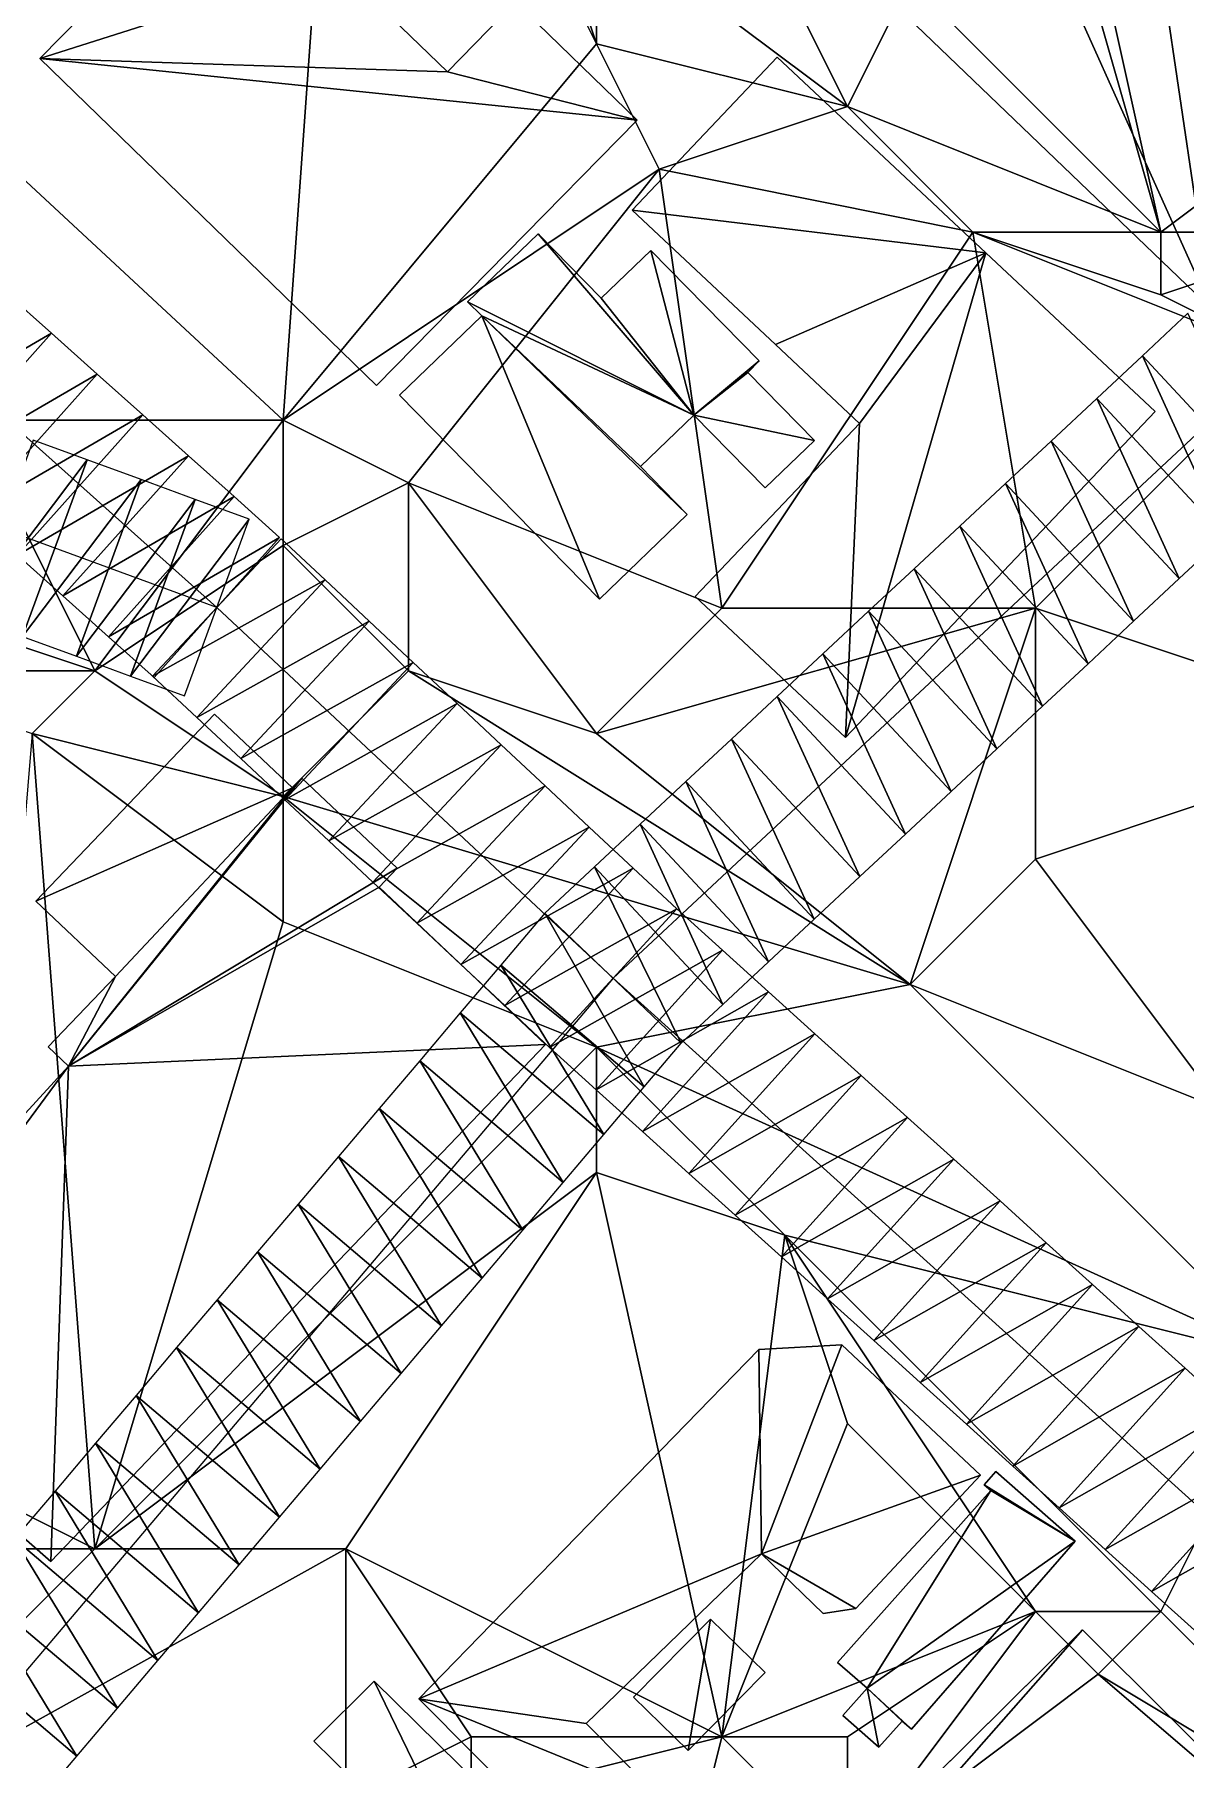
# Model space of a CAD drawing. Header units: metres. Extents: x -1103 to 901, y -902 to 905.
# Drawn here: x -941.9 to -905.2, y 173.3 to 228.3 of the extents above; entities that cross this region are included whole.
import ezdxf

# ---------------------------------------------------------------- set-up
doc = ezdxf.new("R2010")
doc.units = ezdxf.units.M
for name, color, linetype in [('OSM_BUILDING_FOOTPRINTS', 7, 'CONTINUOUS'), ('OSM_BUILDING_ROOFS', 1, 'CONTINUOUS'), ('OSM_BUILDING_WALLS', 8, 'CONTINUOUS'), ('OSM_ROAD_AXES', 2, 'CONTINUOUS'), ('OSM_ROAD_SURFACE', 9, 'CONTINUOUS'), ('OSM_TERRAIN', 3, 'CONTINUOUS')]:
    doc.layers.add(name, color=color, linetype=linetype)

msp = doc.modelspace()

# ---------------------------------------------------------------- linework, layer by layer
at = {"layer": 'OSM_BUILDING_FOOTPRINTS'}
for points in [[(-915.65, 230.362, 15.277), (-911.273, 234.863, 15.277), (-905.9, 229.71, 15.277), (-902.297, 233.415, 15.277), (-908.078, 238.966, 15.277), (-903.513, 243.655, 15.277), (-891.851, 232.464, 15.277), (-904.397, 219.558, 15.277), (-915.65, 230.362, 15.277)], [(-941.759, 227.53, 14.03), (-928.892, 240.613, 14.03), (-925.565, 237.384, 14.03), (-932.308, 230.539, 14.03), (-928.76, 227.11, 14.03), (-926.582, 229.333, 14.03), (-922.702, 225.562, 14.03), (-931.025, 217.102, 14.03), (-941.759, 227.53, 14.03)], [(-906.177, 216.273, 14.356), (-916.058, 205.877, 14.356), (-920.856, 210.378, 14.356), (-915.616, 215.897, 14.356), (-918.292, 218.407, 14.356), (-922.868, 222.698, 14.356), (-918.236, 227.575, 14.356), (-911.582, 221.338, 14.356), (-906.177, 216.273, 14.356)], [(-930.285, 216.792, 14.202), (-927.665, 219.325, 14.202), (-928.118, 219.778, 14.202), (-925.863, 221.946, 14.202), (-923.852, 219.889, 14.202), (-922.271, 221.415, 14.202), (-918.811, 217.887, 14.202), (-919.176, 217.522, 14.202), (-917.053, 215.355, 14.202), (-918.623, 213.84, 14.202), (-920.9, 216.162, 14.202), (-922.602, 214.525, 14.202), (-921.11, 212.988, 14.202), (-923.907, 210.29, 14.202), (-930.285, 216.792, 14.202)], [(-948.302, 187.265, 14.429), (-940.841, 195.393, 14.429), (-941.493, 196.012, 14.429), (-939.349, 198.257, 14.429), (-941.891, 200.657, 14.429), (-936.187, 206.618, 14.429), (-933.7, 204.274, 14.429), (-933.402, 204.583, 14.429), (-930.362, 201.708, 14.429), (-930.937, 201.1, 14.429), (-925.631, 196.09, 14.429), (-941.404, 179.601, 14.429), (-948.147, 185.495, 14.429), (-948.302, 187.265, 14.429)], [(-924.337, 174.425, 14.343), (-922.016, 172.092, 14.343), (-924.326, 169.836, 14.343), (-929.665, 175.211, 14.343), (-918.822, 186.358, 14.343), (-916.18, 186.502, 14.343), (-911.758, 182.355, 14.343), (-915.726, 178.097, 14.343), (-916.776, 177.942, 14.343), (-918.744, 179.844, 14.343), (-924.337, 174.425, 14.343)], [(-916.312, 176.372, 14.263), (-915.373, 175.554, 14.263), (-916.146, 174.68, 14.263), (-914.997, 173.674, 14.263), (-914.256, 174.503, 14.263), (-913.958, 174.249, 14.263), (-908.729, 180.243, 14.263), (-911.261, 182.466, 14.263), (-911.637, 182.045, 14.263), (-911.426, 181.857, 14.263), (-916.312, 176.372, 14.263)], [(-922.823, 175.266, 14.938), (-920.369, 177.754, 14.938), (-918.622, 176.051, 14.938), (-921.076, 173.563, 14.938), (-922.823, 175.266, 14.938)], [(-914.555, 171.418, 14.717), (-908.497, 177.412, 14.717), (-899.831, 168.786, 14.717), (-913.261, 155.482, 14.717), (-916.444, 158.644, 14.717), (-918.091, 157.019, 14.717), (-922.845, 161.752, 14.717), (-918.567, 165.988, 14.717), (-919.297, 166.717, 14.717), (-914.555, 171.418, 14.717)], [(-933.014, 173.861, 15.286), (-931.091, 175.775, 15.286), (-925.652, 170.422, 15.286), (-927.565, 168.509, 15.286), (-933.014, 173.861, 15.286)]]:
    msp.add_polyline3d(points, close=True, dxfattribs=at)
at = {"layer": 'OSM_BUILDING_ROOFS'}
for points in [[(-932.308, 230.539, 32.03), (-928.892, 240.613, 32.03), (-941.759, 227.53, 32.03)], [(-911.273, 234.863, 26.877), (-915.65, 230.362, 26.877), (-904.397, 219.558, 26.877)], [(-905.9, 229.71, 26.877), (-911.273, 234.863, 26.877), (-904.397, 219.558, 26.877)], [(-905.9, 229.71, 26.877), (-904.397, 219.558, 26.877), (-891.851, 232.464, 26.877)], [(-941.759, 227.53, 32.03), (-928.76, 227.11, 32.03), (-932.308, 230.539, 32.03)], [(-922.702, 225.562, 32.03), (-926.582, 229.333, 32.03), (-928.76, 227.11, 32.03)], [(-941.759, 227.53, 32.03), (-931.025, 217.102, 32.03), (-922.702, 225.562, 32.03)], [(-941.759, 227.53, 32.03), (-922.702, 225.562, 32.03), (-928.76, 227.11, 32.03)], [(-911.582, 221.338, 24.356), (-918.236, 227.575, 24.356), (-922.868, 222.698, 24.356)], [(-911.582, 221.338, 24.356), (-922.868, 222.698, 24.356), (-918.292, 218.407, 24.356)], [(-920.9, 216.162, 24.202), (-925.863, 221.946, 24.202), (-928.118, 219.778, 24.202)], [(-920.9, 216.162, 24.202), (-923.852, 219.889, 24.202), (-925.863, 221.946, 24.202)], [(-920.9, 216.162, 24.202), (-922.271, 221.415, 24.202), (-923.852, 219.889, 24.202)], [(-920.9, 216.162, 24.202), (-918.811, 217.887, 24.202), (-922.271, 221.415, 24.202)], [(-911.582, 221.338, 24.356), (-918.292, 218.407, 24.356), (-915.616, 215.897, 24.356)], [(-916.058, 205.877, 24.356), (-906.177, 216.273, 24.356), (-911.582, 221.338, 24.356)], [(-915.616, 215.897, 24.356), (-916.058, 205.877, 24.356), (-911.582, 221.338, 24.356)], [(-920.9, 216.162, 24.202), (-928.118, 219.778, 24.202), (-927.665, 219.325, 24.202)], [(-927.665, 219.325, 24.202), (-930.285, 216.792, 24.202), (-923.907, 210.29, 24.202)], [(-927.665, 219.325, 24.202), (-923.907, 210.29, 24.202), (-921.11, 212.988, 24.202)], [(-927.665, 219.325, 24.202), (-921.11, 212.988, 24.202), (-922.602, 214.525, 24.202)], [(-927.665, 219.325, 24.202), (-922.602, 214.525, 24.202), (-920.9, 216.162, 24.202)], [(-920.9, 216.162, 24.202), (-919.176, 217.522, 24.202), (-918.811, 217.887, 24.202)], [(-920.9, 216.162, 24.202), (-917.053, 215.355, 24.202), (-919.176, 217.522, 24.202)], [(-920.9, 216.162, 24.202), (-918.623, 213.84, 24.202), (-917.053, 215.355, 24.202)], [(-915.616, 215.897, 24.356), (-920.856, 210.378, 24.356), (-916.058, 205.877, 24.356)], [(-933.7, 204.274, 29.229), (-936.187, 206.618, 29.229), (-941.891, 200.657, 29.229)], [(-933.7, 204.274, 29.229), (-941.891, 200.657, 29.229), (-939.349, 198.257, 29.229)], [(-940.841, 195.393, 29.229), (-930.362, 201.708, 29.229), (-933.402, 204.583, 29.229)], [(-940.841, 195.393, 29.229), (-933.402, 204.583, 29.229), (-933.7, 204.274, 29.229)], [(-939.349, 198.257, 29.229), (-940.841, 195.393, 29.229), (-933.7, 204.274, 29.229)], [(-940.841, 195.393, 29.229), (-930.937, 201.1, 29.229), (-930.362, 201.708, 29.229)], [(-940.841, 195.393, 29.229), (-925.631, 196.09, 29.229), (-930.937, 201.1, 29.229)], [(-939.349, 198.257, 29.229), (-941.493, 196.012, 29.229), (-940.841, 195.393, 29.229)], [(-940.841, 195.393, 29.229), (-941.404, 179.601, 29.229), (-925.631, 196.09, 29.229)], [(-940.841, 195.393, 29.229), (-948.302, 187.265, 29.229), (-948.147, 185.495, 29.229)], [(-940.841, 195.393, 29.229), (-948.147, 185.495, 29.229), (-941.404, 179.601, 29.229)], [(-918.744, 179.844, 25.943), (-918.822, 186.358, 25.943), (-929.665, 175.211, 25.943)], [(-918.744, 179.844, 25.943), (-916.18, 186.502, 25.943), (-918.822, 186.358, 25.943)], [(-918.744, 179.844, 25.943), (-911.758, 182.355, 25.943), (-916.18, 186.502, 25.943)], [(-918.744, 179.844, 25.943), (-915.726, 178.097, 25.943), (-911.758, 182.355, 25.943)], [(-908.729, 180.243, 24.263), (-911.261, 182.466, 24.263), (-911.637, 182.045, 24.263)], [(-911.426, 181.857, 24.263), (-916.312, 176.372, 24.263), (-915.373, 175.554, 24.263)], [(-908.729, 180.243, 24.263), (-911.426, 181.857, 24.263), (-915.373, 175.554, 24.263)], [(-908.729, 180.243, 24.263), (-911.637, 182.045, 24.263), (-911.426, 181.857, 24.263)], [(-915.373, 175.554, 24.263), (-913.958, 174.249, 24.263), (-908.729, 180.243, 24.263)], [(-929.665, 175.211, 25.943), (-924.337, 174.425, 25.943), (-918.744, 179.844, 25.943)], [(-918.744, 179.844, 25.943), (-916.776, 177.942, 25.943), (-915.726, 178.097, 25.943)], [(-920.369, 177.754, 24.938), (-922.823, 175.266, 24.938), (-921.076, 173.563, 24.938)], [(-920.369, 177.754, 24.938), (-921.076, 173.563, 24.938), (-918.622, 176.051, 24.938)], [(-908.497, 177.412, 23.117), (-914.555, 171.418, 23.117), (-919.297, 166.717, 23.117)], [(-908.497, 177.412, 23.117), (-919.297, 166.717, 23.117), (-918.567, 165.988, 23.117)], [(-918.567, 165.988, 23.117), (-899.831, 168.786, 23.117), (-908.497, 177.412, 23.117)], [(-931.091, 175.775, 29.286), (-933.014, 173.861, 29.286), (-927.565, 168.509, 29.286)], [(-931.091, 175.775, 29.286), (-927.565, 168.509, 29.286), (-925.652, 170.422, 29.286)], [(-915.373, 175.554, 24.263), (-916.146, 174.68, 24.263), (-914.997, 173.674, 24.263)], [(-915.373, 175.554, 24.263), (-914.997, 173.674, 24.263), (-914.256, 174.503, 24.263)], [(-915.373, 175.554, 24.263), (-914.256, 174.503, 24.263), (-913.958, 174.249, 24.263)], [(-929.665, 175.211, 25.943), (-924.326, 169.836, 25.943), (-922.016, 172.092, 25.943)], [(-929.665, 175.211, 25.943), (-922.016, 172.092, 25.943), (-924.337, 174.425, 25.943)]]:
    msp.add_3dface(points, dxfattribs=at)
at = {"layer": 'OSM_BUILDING_WALLS'}
for points in [[(-928.892, 240.613, 14.03), (-941.759, 227.53, 14.03), (-941.759, 227.53, 32.03)], [(-928.892, 240.613, 14.03), (-941.759, 227.53, 32.03), (-928.892, 240.613, 32.03)], [(-928.76, 227.11, 14.03), (-932.308, 230.539, 14.03), (-932.308, 230.539, 32.03)], [(-928.76, 227.11, 14.03), (-932.308, 230.539, 32.03), (-928.76, 227.11, 32.03)], [(-915.65, 230.362, 15.277), (-904.397, 219.558, 15.277), (-904.397, 219.558, 26.877)], [(-915.65, 230.362, 15.277), (-904.397, 219.558, 26.877), (-915.65, 230.362, 26.877)], [(-926.582, 229.333, 14.03), (-928.76, 227.11, 14.03), (-928.76, 227.11, 32.03)], [(-926.582, 229.333, 14.03), (-928.76, 227.11, 32.03), (-926.582, 229.333, 32.03)], [(-922.702, 225.562, 14.03), (-926.582, 229.333, 14.03), (-926.582, 229.333, 32.03)], [(-922.702, 225.562, 14.03), (-926.582, 229.333, 32.03), (-922.702, 225.562, 32.03)], [(-941.759, 227.53, 14.03), (-931.025, 217.102, 14.03), (-931.025, 217.102, 32.03)], [(-941.759, 227.53, 14.03), (-931.025, 217.102, 32.03), (-941.759, 227.53, 32.03)], [(-918.236, 227.575, 14.356), (-922.868, 222.698, 14.356), (-922.868, 222.698, 24.356)], [(-918.236, 227.575, 14.356), (-922.868, 222.698, 24.356), (-918.236, 227.575, 24.356)], [(-911.582, 221.338, 14.356), (-918.236, 227.575, 14.356), (-918.236, 227.575, 24.356)], [(-911.582, 221.338, 14.356), (-918.236, 227.575, 24.356), (-911.582, 221.338, 24.356)], [(-931.025, 217.102, 14.03), (-922.702, 225.562, 14.03), (-922.702, 225.562, 32.03)], [(-931.025, 217.102, 14.03), (-922.702, 225.562, 32.03), (-931.025, 217.102, 32.03)], [(-922.868, 222.698, 14.356), (-918.292, 218.407, 14.356), (-918.292, 218.407, 24.356)], [(-922.868, 222.698, 14.356), (-918.292, 218.407, 24.356), (-922.868, 222.698, 24.356)], [(-925.863, 221.946, 14.202), (-928.118, 219.778, 14.202), (-928.118, 219.778, 24.202)], [(-925.863, 221.946, 14.202), (-928.118, 219.778, 24.202), (-925.863, 221.946, 24.202)], [(-923.852, 219.889, 14.202), (-925.863, 221.946, 14.202), (-925.863, 221.946, 24.202)], [(-923.852, 219.889, 14.202), (-925.863, 221.946, 24.202), (-923.852, 219.889, 24.202)], [(-922.271, 221.415, 14.202), (-923.852, 219.889, 14.202), (-923.852, 219.889, 24.202)], [(-922.271, 221.415, 14.202), (-923.852, 219.889, 24.202), (-922.271, 221.415, 24.202)], [(-918.811, 217.887, 14.202), (-922.271, 221.415, 14.202), (-922.271, 221.415, 24.202)], [(-918.811, 217.887, 14.202), (-922.271, 221.415, 24.202), (-918.811, 217.887, 24.202)], [(-906.177, 216.273, 14.356), (-911.582, 221.338, 14.356), (-911.582, 221.338, 24.356)], [(-906.177, 216.273, 14.356), (-911.582, 221.338, 24.356), (-906.177, 216.273, 24.356)], [(-928.118, 219.778, 14.202), (-927.665, 219.325, 14.202), (-927.665, 219.325, 24.202)], [(-928.118, 219.778, 14.202), (-927.665, 219.325, 24.202), (-928.118, 219.778, 24.202)], [(-927.665, 219.325, 14.202), (-930.285, 216.792, 14.202), (-930.285, 216.792, 24.202)], [(-927.665, 219.325, 14.202), (-930.285, 216.792, 24.202), (-927.665, 219.325, 24.202)], [(-919.176, 217.522, 14.202), (-918.811, 217.887, 14.202), (-918.811, 217.887, 24.202)], [(-919.176, 217.522, 14.202), (-918.811, 217.887, 24.202), (-919.176, 217.522, 24.202)], [(-918.292, 218.407, 14.356), (-915.616, 215.897, 14.356), (-915.616, 215.897, 24.356)], [(-918.292, 218.407, 14.356), (-915.616, 215.897, 24.356), (-918.292, 218.407, 24.356)], [(-917.053, 215.355, 14.202), (-919.176, 217.522, 14.202), (-919.176, 217.522, 24.202)], [(-917.053, 215.355, 14.202), (-919.176, 217.522, 24.202), (-917.053, 215.355, 24.202)], [(-930.285, 216.792, 14.202), (-923.907, 210.29, 14.202), (-923.907, 210.29, 24.202)], [(-930.285, 216.792, 14.202), (-923.907, 210.29, 24.202), (-930.285, 216.792, 24.202)], [(-916.058, 205.877, 14.356), (-906.177, 216.273, 14.356), (-906.177, 216.273, 24.356)], [(-916.058, 205.877, 14.356), (-906.177, 216.273, 24.356), (-916.058, 205.877, 24.356)], [(-922.602, 214.525, 14.202), (-920.9, 216.162, 14.202), (-920.9, 216.162, 24.202)], [(-922.602, 214.525, 14.202), (-920.9, 216.162, 24.202), (-922.602, 214.525, 24.202)], [(-920.9, 216.162, 14.202), (-918.623, 213.84, 14.202), (-918.623, 213.84, 24.202)], [(-920.9, 216.162, 14.202), (-918.623, 213.84, 24.202), (-920.9, 216.162, 24.202)], [(-915.616, 215.897, 14.356), (-920.856, 210.378, 14.356), (-920.856, 210.378, 24.356)], [(-915.616, 215.897, 14.356), (-920.856, 210.378, 24.356), (-915.616, 215.897, 24.356)], [(-918.623, 213.84, 14.202), (-917.053, 215.355, 14.202), (-917.053, 215.355, 24.202)], [(-918.623, 213.84, 14.202), (-917.053, 215.355, 24.202), (-918.623, 213.84, 24.202)], [(-921.11, 212.988, 14.202), (-922.602, 214.525, 14.202), (-922.602, 214.525, 24.202)], [(-921.11, 212.988, 14.202), (-922.602, 214.525, 24.202), (-921.11, 212.988, 24.202)], [(-923.907, 210.29, 14.202), (-921.11, 212.988, 14.202), (-921.11, 212.988, 24.202)], [(-923.907, 210.29, 14.202), (-921.11, 212.988, 24.202), (-923.907, 210.29, 24.202)], [(-920.856, 210.378, 14.356), (-916.058, 205.877, 14.356), (-916.058, 205.877, 24.356)], [(-920.856, 210.378, 14.356), (-916.058, 205.877, 24.356), (-920.856, 210.378, 24.356)], [(-936.187, 206.618, 14.429), (-941.891, 200.657, 14.429), (-941.891, 200.657, 29.229)], [(-936.187, 206.618, 14.429), (-941.891, 200.657, 29.229), (-936.187, 206.618, 29.229)], [(-933.7, 204.274, 14.429), (-936.187, 206.618, 14.429), (-936.187, 206.618, 29.229)], [(-933.7, 204.274, 14.429), (-936.187, 206.618, 29.229), (-933.7, 204.274, 29.229)], [(-933.402, 204.583, 14.429), (-933.7, 204.274, 14.429), (-933.7, 204.274, 29.229)], [(-933.402, 204.583, 14.429), (-933.7, 204.274, 29.229), (-933.402, 204.583, 29.229)], [(-930.362, 201.708, 14.429), (-933.402, 204.583, 14.429), (-933.402, 204.583, 29.229)], [(-930.362, 201.708, 14.429), (-933.402, 204.583, 29.229), (-930.362, 201.708, 29.229)], [(-930.937, 201.1, 14.429), (-930.362, 201.708, 14.429), (-930.362, 201.708, 29.229)], [(-930.937, 201.1, 14.429), (-930.362, 201.708, 29.229), (-930.937, 201.1, 29.229)], [(-925.631, 196.09, 14.429), (-930.937, 201.1, 14.429), (-930.937, 201.1, 29.229)], [(-925.631, 196.09, 14.429), (-930.937, 201.1, 29.229), (-925.631, 196.09, 29.229)], [(-941.891, 200.657, 14.429), (-939.349, 198.257, 14.429), (-939.349, 198.257, 29.229)], [(-941.891, 200.657, 14.429), (-939.349, 198.257, 29.229), (-941.891, 200.657, 29.229)], [(-939.349, 198.257, 14.429), (-941.493, 196.012, 14.429), (-941.493, 196.012, 29.229)], [(-939.349, 198.257, 14.429), (-941.493, 196.012, 29.229), (-939.349, 198.257, 29.229)], [(-941.493, 196.012, 14.429), (-940.841, 195.393, 14.429), (-940.841, 195.393, 29.229)], [(-941.493, 196.012, 14.429), (-940.841, 195.393, 29.229), (-941.493, 196.012, 29.229)], [(-941.404, 179.601, 14.429), (-925.631, 196.09, 14.429), (-925.631, 196.09, 29.229)], [(-941.404, 179.601, 14.429), (-925.631, 196.09, 29.229), (-941.404, 179.601, 29.229)], [(-940.841, 195.393, 14.429), (-948.302, 187.265, 14.429), (-948.302, 187.265, 29.229)], [(-940.841, 195.393, 14.429), (-948.302, 187.265, 29.229), (-940.841, 195.393, 29.229)], [(-918.822, 186.358, 14.343), (-929.665, 175.211, 14.343), (-929.665, 175.211, 25.943)], [(-918.822, 186.358, 14.343), (-929.665, 175.211, 25.943), (-918.822, 186.358, 25.943)], [(-916.18, 186.502, 14.343), (-918.822, 186.358, 14.343), (-918.822, 186.358, 25.943)], [(-916.18, 186.502, 14.343), (-918.822, 186.358, 25.943), (-916.18, 186.502, 25.943)], [(-911.758, 182.355, 14.343), (-916.18, 186.502, 14.343), (-916.18, 186.502, 25.943)], [(-911.758, 182.355, 14.343), (-916.18, 186.502, 25.943), (-911.758, 182.355, 25.943)], [(-948.147, 185.495, 14.429), (-941.404, 179.601, 14.429), (-941.404, 179.601, 29.229)], [(-948.147, 185.495, 14.429), (-941.404, 179.601, 29.229), (-948.147, 185.495, 29.229)], [(-915.726, 178.097, 14.343), (-911.758, 182.355, 14.343), (-911.758, 182.355, 25.943)], [(-915.726, 178.097, 14.343), (-911.758, 182.355, 25.943), (-915.726, 178.097, 25.943)], [(-911.261, 182.466, 14.263), (-911.637, 182.045, 14.263), (-911.637, 182.045, 24.263)], [(-911.261, 182.466, 14.263), (-911.637, 182.045, 24.263), (-911.261, 182.466, 24.263)], [(-908.729, 180.243, 14.263), (-911.261, 182.466, 14.263), (-911.261, 182.466, 24.263)], [(-908.729, 180.243, 14.263), (-911.261, 182.466, 24.263), (-908.729, 180.243, 24.263)], [(-911.426, 181.857, 14.263), (-916.312, 176.372, 14.263), (-916.312, 176.372, 24.263)], [(-911.426, 181.857, 14.263), (-916.312, 176.372, 24.263), (-911.426, 181.857, 24.263)], [(-911.637, 182.045, 14.263), (-911.426, 181.857, 14.263), (-911.426, 181.857, 24.263)], [(-911.637, 182.045, 14.263), (-911.426, 181.857, 24.263), (-911.637, 182.045, 24.263)], [(-913.958, 174.249, 14.263), (-908.729, 180.243, 14.263), (-908.729, 180.243, 24.263)], [(-913.958, 174.249, 14.263), (-908.729, 180.243, 24.263), (-913.958, 174.249, 24.263)], [(-924.337, 174.425, 14.343), (-918.744, 179.844, 14.343), (-918.744, 179.844, 25.943)], [(-924.337, 174.425, 14.343), (-918.744, 179.844, 25.943), (-924.337, 174.425, 25.943)], [(-918.744, 179.844, 14.343), (-916.776, 177.942, 14.343), (-916.776, 177.942, 25.943)], [(-918.744, 179.844, 14.343), (-916.776, 177.942, 25.943), (-918.744, 179.844, 25.943)], [(-920.369, 177.754, 14.938), (-922.823, 175.266, 14.938), (-922.823, 175.266, 24.938)], [(-920.369, 177.754, 14.938), (-922.823, 175.266, 24.938), (-920.369, 177.754, 24.938)], [(-918.622, 176.051, 14.938), (-920.369, 177.754, 14.938), (-920.369, 177.754, 24.938)], [(-918.622, 176.051, 14.938), (-920.369, 177.754, 24.938), (-918.622, 176.051, 24.938)], [(-916.776, 177.942, 14.343), (-915.726, 178.097, 14.343), (-915.726, 178.097, 25.943)], [(-916.776, 177.942, 14.343), (-915.726, 178.097, 25.943), (-916.776, 177.942, 25.943)], [(-908.497, 177.412, 14.717), (-914.555, 171.418, 14.717), (-914.555, 171.418, 23.117)], [(-908.497, 177.412, 14.717), (-914.555, 171.418, 23.117), (-908.497, 177.412, 23.117)], [(-899.831, 168.786, 14.717), (-908.497, 177.412, 14.717), (-908.497, 177.412, 23.117)], [(-899.831, 168.786, 14.717), (-908.497, 177.412, 23.117), (-899.831, 168.786, 23.117)], [(-916.312, 176.372, 14.263), (-915.373, 175.554, 14.263), (-915.373, 175.554, 24.263)], [(-916.312, 176.372, 14.263), (-915.373, 175.554, 24.263), (-916.312, 176.372, 24.263)], [(-931.091, 175.775, 15.286), (-933.014, 173.861, 15.286), (-933.014, 173.861, 29.286)], [(-931.091, 175.775, 15.286), (-933.014, 173.861, 29.286), (-931.091, 175.775, 29.286)], [(-925.652, 170.422, 15.286), (-931.091, 175.775, 15.286), (-931.091, 175.775, 29.286)], [(-925.652, 170.422, 15.286), (-931.091, 175.775, 29.286), (-925.652, 170.422, 29.286)], [(-921.076, 173.563, 14.938), (-918.622, 176.051, 14.938), (-918.622, 176.051, 24.938)], [(-921.076, 173.563, 14.938), (-918.622, 176.051, 24.938), (-921.076, 173.563, 24.938)], [(-915.373, 175.554, 14.263), (-916.146, 174.68, 14.263), (-916.146, 174.68, 24.263)], [(-915.373, 175.554, 14.263), (-916.146, 174.68, 24.263), (-915.373, 175.554, 24.263)], [(-929.665, 175.211, 14.343), (-924.326, 169.836, 14.343), (-924.326, 169.836, 25.943)], [(-929.665, 175.211, 14.343), (-924.326, 169.836, 25.943), (-929.665, 175.211, 25.943)], [(-922.823, 175.266, 14.938), (-921.076, 173.563, 14.938), (-921.076, 173.563, 24.938)], [(-922.823, 175.266, 14.938), (-921.076, 173.563, 24.938), (-922.823, 175.266, 24.938)], [(-922.016, 172.092, 14.343), (-924.337, 174.425, 14.343), (-924.337, 174.425, 25.943)], [(-922.016, 172.092, 14.343), (-924.337, 174.425, 25.943), (-922.016, 172.092, 25.943)], [(-916.146, 174.68, 14.263), (-914.997, 173.674, 14.263), (-914.997, 173.674, 24.263)], [(-916.146, 174.68, 14.263), (-914.997, 173.674, 24.263), (-916.146, 174.68, 24.263)], [(-914.997, 173.674, 14.263), (-914.256, 174.503, 14.263), (-914.256, 174.503, 24.263)], [(-914.997, 173.674, 14.263), (-914.256, 174.503, 24.263), (-914.997, 173.674, 24.263)], [(-914.256, 174.503, 14.263), (-913.958, 174.249, 14.263), (-913.958, 174.249, 24.263)], [(-914.256, 174.503, 14.263), (-913.958, 174.249, 24.263), (-914.256, 174.503, 24.263)], [(-933.014, 173.861, 15.286), (-927.565, 168.509, 15.286), (-927.565, 168.509, 29.286)], [(-933.014, 173.861, 15.286), (-927.565, 168.509, 29.286), (-933.014, 173.861, 29.286)]]:
    msp.add_3dface(points, dxfattribs=at)
at = {"layer": 'OSM_ROAD_AXES'}
for points in [[(-994.32, 262.1, 16.222), (-936.11, 210.024, 16.408)], [(-868.141, 249.805, 17.888), (-923.475, 198.202, 16.263), (-981.639, 129.58, 18.177)], [(-936.11, 210.024, 16.408), (-951.608, 215.697, 16.481), (-967.547, 221.735, 16.749), (-989.257, 231.599, 16.197), (-1010.525, 242.525, 16.189)], [(-861.474, 142.201, 17.045), (-923.475, 198.202, 16.263), (-936.11, 210.024, 16.408)]]:
    msp.add_polyline3d(points, dxfattribs=at)
at = {"layer": 'OSM_ROAD_SURFACE'}
for points in [[(-946.842, 215.6, 16.42), (-941.386, 218.77, 16.21), (-942.841, 220.071, 16.208)], [(-905.135, 219.408, 17.268), (-906.591, 218.05, 17.074), (-902.499, 213.662, 17.104)], [(-946.842, 215.6, 16.42), (-945.387, 214.298, 16.401), (-941.386, 218.77, 16.21)], [(-945.387, 214.298, 16.401), (-939.931, 217.468, 16.212), (-941.386, 218.77, 16.21)], [(-906.591, 218.05, 17.074), (-908.047, 216.692, 16.914), (-903.955, 212.304, 16.951)], [(-906.591, 218.05, 17.074), (-903.955, 212.304, 16.951), (-902.499, 213.662, 17.104)], [(-945.387, 214.298, 16.401), (-943.931, 212.996, 16.39), (-939.931, 217.468, 16.212)], [(-943.931, 212.996, 16.39), (-938.476, 216.166, 16.213), (-939.931, 217.468, 16.212)], [(-908.047, 216.692, 16.914), (-909.504, 215.334, 16.755), (-905.412, 210.946, 16.799)], [(-908.047, 216.692, 16.914), (-905.412, 210.946, 16.799), (-903.955, 212.304, 16.951)], [(-943.931, 212.996, 16.39), (-942.476, 211.694, 16.379), (-938.476, 216.166, 16.213)], [(-942.476, 211.694, 16.379), (-937.02, 214.864, 16.201), (-938.476, 216.166, 16.213)], [(-940.245, 214.732, 16.28), (-941.967, 215.363, 16.312), (-944.029, 209.728, 16.436)], [(-909.504, 215.334, 16.755), (-910.96, 213.976, 16.622), (-906.868, 209.588, 16.647)], [(-909.504, 215.334, 16.755), (-906.868, 209.588, 16.647), (-905.412, 210.946, 16.799)], [(-940.245, 214.732, 16.28), (-944.029, 209.728, 16.436), (-942.307, 209.098, 16.411)], [(-942.476, 211.694, 16.379), (-941.021, 210.392, 16.367), (-937.02, 214.864, 16.201)], [(-938.523, 214.102, 16.249), (-940.245, 214.732, 16.28), (-942.307, 209.098, 16.411)], [(-941.021, 210.392, 16.367), (-935.565, 213.562, 16.215), (-937.02, 214.864, 16.201)], [(-938.523, 214.102, 16.249), (-942.307, 209.098, 16.411), (-940.585, 208.468, 16.386)], [(-936.801, 213.472, 16.218), (-938.523, 214.102, 16.249), (-940.585, 208.468, 16.386)], [(-941.021, 210.392, 16.367), (-939.566, 209.09, 16.353), (-935.565, 213.562, 16.215)], [(-936.801, 213.472, 16.218), (-940.585, 208.468, 16.386), (-938.863, 207.837, 16.403)], [(-939.566, 209.09, 16.353), (-934.11, 212.26, 16.466), (-935.565, 213.562, 16.215)], [(-935.079, 212.841, 16.327), (-936.801, 213.472, 16.218), (-938.863, 207.837, 16.403)], [(-910.96, 213.976, 16.622), (-912.416, 212.618, 16.616), (-908.324, 208.23, 16.531)], [(-910.96, 213.976, 16.622), (-908.324, 208.23, 16.531), (-906.868, 209.588, 16.647)], [(-935.079, 212.841, 16.327), (-938.863, 207.837, 16.403), (-937.141, 207.207, 16.437)], [(-912.416, 212.618, 16.616), (-913.872, 211.26, 16.61), (-909.78, 206.872, 16.434)], [(-912.416, 212.618, 16.616), (-909.78, 206.872, 16.434), (-908.324, 208.23, 16.531)], [(-939.566, 209.09, 16.353), (-938.11, 207.788, 16.418), (-934.11, 212.26, 16.466)], [(-932.656, 210.901, 16.488), (-934.06, 212.215, 16.475), (-938.16, 207.834, 16.417)], [(-932.656, 210.901, 16.488), (-938.16, 207.834, 16.417), (-936.756, 206.52, 16.445)], [(-931.253, 209.588, 16.483), (-932.656, 210.901, 16.488), (-936.756, 206.52, 16.445)], [(-913.872, 211.26, 16.61), (-915.328, 209.902, 16.595), (-911.236, 205.514, 16.422)], [(-913.872, 211.26, 16.61), (-911.236, 205.514, 16.422), (-909.78, 206.872, 16.434)], [(-915.328, 209.902, 16.595), (-916.784, 208.544, 16.455), (-912.692, 204.156, 16.363)], [(-915.328, 209.902, 16.595), (-912.692, 204.156, 16.363), (-911.236, 205.514, 16.422)], [(-931.253, 209.588, 16.483), (-936.756, 206.52, 16.445), (-935.352, 205.206, 16.472)], [(-929.849, 208.274, 16.475), (-931.253, 209.588, 16.483), (-935.352, 205.206, 16.472)], [(-916.784, 208.544, 16.455), (-918.241, 207.186, 16.343), (-914.149, 202.798, 16.282)], [(-916.784, 208.544, 16.455), (-914.149, 202.798, 16.282), (-912.692, 204.156, 16.363)], [(-929.849, 208.274, 16.475), (-935.352, 205.206, 16.472), (-933.948, 203.893, 16.506)], [(-928.445, 206.961, 16.461), (-929.849, 208.274, 16.475), (-933.948, 203.893, 16.506)], [(-928.445, 206.961, 16.461), (-933.948, 203.893, 16.506), (-932.544, 202.579, 16.505)], [(-927.041, 205.647, 16.421), (-928.445, 206.961, 16.461), (-932.544, 202.579, 16.505)], [(-918.241, 207.186, 16.343), (-919.697, 205.828, 16.262), (-915.605, 201.44, 16.2)], [(-918.241, 207.186, 16.343), (-915.605, 201.44, 16.2), (-914.149, 202.798, 16.282)], [(-919.697, 205.828, 16.262), (-921.153, 204.47, 16.18), (-917.061, 200.082, 16.171)], [(-919.697, 205.828, 16.262), (-917.061, 200.082, 16.171), (-915.605, 201.44, 16.2)], [(-927.041, 205.647, 16.421), (-932.544, 202.579, 16.505), (-931.14, 201.266, 16.505)], [(-925.637, 204.334, 16.38), (-927.041, 205.647, 16.421), (-931.14, 201.266, 16.505)], [(-925.637, 204.334, 16.38), (-931.14, 201.266, 16.505), (-929.737, 199.952, 16.504)], [(-924.233, 203.02, 16.34), (-925.637, 204.334, 16.38), (-929.737, 199.952, 16.504)], [(-921.153, 204.47, 16.18), (-922.609, 203.112, 16.318), (-918.517, 198.724, 16.206)], [(-921.153, 204.47, 16.18), (-918.517, 198.724, 16.206), (-917.061, 200.082, 16.171)], [(-924.233, 203.02, 16.34), (-929.737, 199.952, 16.504), (-928.333, 198.639, 16.504)], [(-922.83, 201.706, 16.3), (-924.233, 203.02, 16.34), (-928.333, 198.639, 16.504)], [(-922.609, 203.112, 16.318), (-924.065, 201.754, 16.319), (-919.973, 197.366, 16.244)], [(-922.609, 203.112, 16.318), (-919.973, 197.366, 16.244), (-918.517, 198.724, 16.206)], [(-922.83, 201.706, 16.3), (-928.333, 198.639, 16.504), (-926.929, 197.325, 16.503)], [(-921.445, 200.411, 16.261), (-922.83, 201.706, 16.3), (-926.929, 197.325, 16.503)], [(-924.065, 201.754, 16.319), (-925.647, 200.273, 16.346), (-921.304, 196.132, 16.285)], [(-924.065, 201.754, 16.319), (-921.304, 196.132, 16.285), (-919.973, 197.366, 16.244)], [(-925.647, 200.273, 16.346), (-927.056, 198.617, 16.385), (-922.479, 194.738, 16.322)], [(-921.445, 200.411, 16.261), (-926.929, 197.325, 16.503), (-925.505, 195.993, 16.429)], [(-925.647, 200.273, 16.346), (-922.479, 194.738, 16.322), (-921.304, 196.132, 16.285)], [(-919.988, 199.095, 16.234), (-921.445, 200.411, 16.261), (-925.505, 195.993, 16.429)], [(-927.056, 198.617, 16.385), (-928.349, 197.092, 16.608), (-923.772, 193.213, 16.585)], [(-927.056, 198.617, 16.385), (-923.772, 193.213, 16.585), (-922.479, 194.738, 16.322)], [(-919.988, 199.095, 16.234), (-925.505, 195.993, 16.429), (-924.01, 194.643, 16.469)], [(-918.512, 197.762, 16.211), (-919.988, 199.095, 16.234), (-924.01, 194.643, 16.469)], [(-918.512, 197.762, 16.211), (-924.01, 194.643, 16.469), (-922.534, 193.309, 16.443)], [(-917.036, 196.429, 16.201), (-918.512, 197.762, 16.211), (-922.534, 193.309, 16.443)], [(-928.349, 197.092, 16.608), (-929.641, 195.567, 16.682), (-925.064, 191.688, 16.716)], [(-928.349, 197.092, 16.608), (-925.064, 191.688, 16.716), (-923.772, 193.213, 16.585)], [(-917.036, 196.429, 16.201), (-922.534, 193.309, 16.443), (-921.058, 191.976, 16.415)], [(-915.56, 195.095, 16.2), (-917.036, 196.429, 16.201), (-921.058, 191.976, 16.415)], [(-929.641, 195.567, 16.682), (-930.934, 194.042, 16.756), (-926.357, 190.163, 16.811)], [(-929.641, 195.567, 16.682), (-926.357, 190.163, 16.811), (-925.064, 191.688, 16.716)], [(-915.56, 195.095, 16.2), (-921.058, 191.976, 16.415), (-919.581, 190.643, 16.387)], [(-914.083, 193.762, 16.199), (-915.56, 195.095, 16.2), (-919.581, 190.643, 16.387)], [(-930.934, 194.042, 16.756), (-932.227, 192.517, 16.83), (-927.649, 188.638, 16.887)], [(-930.934, 194.042, 16.756), (-927.649, 188.638, 16.887), (-926.357, 190.163, 16.811)], [(-914.083, 193.762, 16.199), (-919.581, 190.643, 16.387), (-918.105, 189.309, 16.323)], [(-912.607, 192.428, 16.198), (-914.083, 193.762, 16.199), (-918.105, 189.309, 16.323)], [(-932.227, 192.517, 16.83), (-933.519, 190.992, 16.904), (-928.942, 187.113, 16.964)], [(-932.227, 192.517, 16.83), (-928.942, 187.113, 16.964), (-927.649, 188.638, 16.887)], [(-912.607, 192.428, 16.198), (-918.105, 189.309, 16.323), (-916.629, 187.976, 16.35)], [(-911.131, 191.095, 16.197), (-912.607, 192.428, 16.198), (-916.629, 187.976, 16.35)], [(-933.519, 190.992, 16.904), (-934.812, 189.468, 16.978), (-930.235, 185.588, 17.04)], [(-933.519, 190.992, 16.904), (-930.235, 185.588, 17.04), (-928.942, 187.113, 16.964)], [(-911.131, 191.095, 16.197), (-916.629, 187.976, 16.35), (-915.153, 186.642, 16.344)], [(-909.655, 189.762, 16.196), (-911.131, 191.095, 16.197), (-915.153, 186.642, 16.344)], [(-934.812, 189.468, 16.978), (-936.104, 187.943, 17.052), (-931.527, 184.063, 17.116)], [(-934.812, 189.468, 16.978), (-931.527, 184.063, 17.116), (-930.235, 185.588, 17.04)], [(-909.655, 189.762, 16.196), (-915.153, 186.642, 16.344), (-913.676, 185.309, 16.339)], [(-908.178, 188.428, 16.187), (-909.655, 189.762, 16.196), (-913.676, 185.309, 16.339)], [(-908.178, 188.428, 16.187), (-913.676, 185.309, 16.339), (-912.2, 183.976, 16.333)], [(-906.702, 187.095, 16.175), (-908.178, 188.428, 16.187), (-912.2, 183.976, 16.333)], [(-936.104, 187.943, 17.052), (-937.397, 186.418, 17.126), (-932.82, 182.538, 17.193)], [(-936.104, 187.943, 17.052), (-932.82, 182.538, 17.193), (-931.527, 184.063, 17.116)], [(-906.702, 187.095, 16.175), (-912.2, 183.976, 16.333), (-910.724, 182.642, 16.327)], [(-905.226, 185.762, 16.18), (-906.702, 187.095, 16.175), (-910.724, 182.642, 16.327)], [(-937.397, 186.418, 17.126), (-938.689, 184.893, 17.196), (-934.112, 181.013, 17.269)], [(-937.397, 186.418, 17.126), (-934.112, 181.013, 17.269), (-932.82, 182.538, 17.193)], [(-905.226, 185.762, 16.18), (-910.724, 182.642, 16.327), (-909.248, 181.309, 16.326)], [(-903.75, 184.428, 16.185), (-905.226, 185.762, 16.18), (-909.248, 181.309, 16.326)], [(-938.689, 184.893, 17.196), (-939.982, 183.368, 17.251), (-935.405, 179.488, 17.364)], [(-938.689, 184.893, 17.196), (-935.405, 179.488, 17.364), (-934.112, 181.013, 17.269)], [(-903.75, 184.428, 16.185), (-909.248, 181.309, 16.326), (-907.772, 179.976, 16.331)], [(-902.274, 183.095, 16.232), (-903.75, 184.428, 16.185), (-907.772, 179.976, 16.331)], [(-939.982, 183.368, 17.251), (-941.274, 181.843, 17.223), (-936.697, 177.963, 17.497)], [(-939.982, 183.368, 17.251), (-936.697, 177.963, 17.497), (-935.405, 179.488, 17.364)], [(-902.274, 183.095, 16.232), (-907.772, 179.976, 16.331), (-906.295, 178.642, 16.336)], [(-900.797, 181.761, 16.309), (-902.274, 183.095, 16.232), (-906.295, 178.642, 16.336)], [(-941.274, 181.843, 17.223), (-942.567, 180.318, 17.443), (-937.99, 176.438, 17.624)], [(-941.274, 181.843, 17.223), (-937.99, 176.438, 17.624), (-936.697, 177.963, 17.497)], [(-900.797, 181.761, 16.309), (-906.295, 178.642, 16.336), (-904.819, 177.309, 16.394)], [(-942.567, 180.318, 17.443), (-943.859, 178.793, 17.643), (-939.282, 174.913, 17.737)], [(-942.567, 180.318, 17.443), (-939.282, 174.913, 17.737), (-937.99, 176.438, 17.624)], [(-943.859, 178.793, 17.643), (-945.152, 177.268, 17.749), (-940.575, 173.389, 17.85)], [(-943.859, 178.793, 17.643), (-940.575, 173.389, 17.85), (-939.282, 174.913, 17.737)], [(-945.152, 177.268, 17.749), (-946.444, 175.743, 17.854), (-941.867, 171.864, 17.963)], [(-945.152, 177.268, 17.749), (-941.867, 171.864, 17.963), (-940.575, 173.389, 17.85)], [(-946.444, 175.743, 17.854), (-943.16, 170.339, 18.049), (-941.867, 171.864, 17.963)]]:
    msp.add_3dface(points, dxfattribs=at)
at = {"layer": 'OSM_TERRAIN'}
for points in [[(-934, 216, 16.061), (-932, 244, 16.162), (-962, 242, 16)], [(-934, 216, 16.061), (-924, 228, 16.16), (-932, 244, 16.162)], [(-924, 228, 16.16), (-928, 240, 16.074), (-932, 244, 16.162)], [(-944, 216, 16.301), (-934, 216, 16.061), (-962, 242, 16)], [(-924, 228, 16.16), (-924, 232, 16.909), (-928, 240, 16.074)], [(-906, 222, 17.682), (-890, 234, 17.961), (-910, 240, 17.802)], [(-910, 236, 17.674), (-906, 222, 17.682), (-910, 240, 17.802)], [(-906, 222, 17.682), (-910, 236, 17.674), (-914, 230, 17.738)], [(-906, 222, 17.682), (-900, 222, 17.708), (-890, 234, 17.961)], [(-924, 228, 16.16), (-916, 226, 16.578), (-924, 232, 16.909)], [(-916, 226, 16.578), (-918, 230, 16.843), (-924, 232, 16.909)], [(-916, 226, 16.578), (-914, 230, 17.738), (-918, 230, 16.843)], [(-916, 226, 16.578), (-906, 222, 17.682), (-914, 230, 17.738)], [(-934, 216, 16.061), (-922, 224, 16.51), (-924, 228, 16.16)], [(-922, 224, 16.51), (-916, 226, 16.578), (-924, 228, 16.16)], [(-922, 224, 16.51), (-912, 222, 16.559), (-916, 226, 16.578)], [(-916, 226, 16.578), (-912, 222, 16.559), (-906, 222, 17.682)], [(-934, 216, 16.061), (-930, 214, 16.153), (-922, 224, 16.51)], [(-930, 214, 16.153), (-920, 210, 16.532), (-922, 224, 16.51)], [(-920, 210, 16.532), (-912, 222, 16.559), (-922, 224, 16.51)], [(-920, 210, 16.532), (-910, 210, 16.581), (-912, 222, 16.559)], [(-910, 210, 16.581), (-902, 218, 17.466), (-912, 222, 16.559)], [(-912, 222, 16.559), (-902, 218, 17.466), (-906, 220, 17.198)], [(-912, 222, 16.559), (-906, 220, 17.198), (-906, 222, 17.682)], [(-902, 218, 17.466), (-900, 222, 17.708), (-906, 220, 17.198)], [(-906, 222, 17.682), (-906, 220, 17.198), (-900, 222, 17.708)], [(-898, 206, 16.419), (-902, 218, 17.466), (-910, 210, 16.581)], [(-940, 208, 16.33), (-944, 216, 16.301), (-952, 212, 16.511)], [(-940, 208, 16.33), (-934, 216, 16.061), (-944, 216, 16.301)], [(-940, 208, 16.33), (-934, 212, 16.451), (-934, 216, 16.061)], [(-934, 212, 16.451), (-930, 214, 16.153), (-934, 216, 16.061)], [(-930, 208, 16.449), (-930, 214, 16.153), (-934, 212, 16.451)], [(-930, 208, 16.449), (-924, 206, 16.119), (-930, 214, 16.153)], [(-924, 206, 16.119), (-920, 210, 16.532), (-930, 214, 16.153)], [(-948, 208, 17.326), (-940, 208, 16.33), (-952, 212, 16.511)], [(-940, 208, 16.33), (-934, 204, 16.449), (-934, 212, 16.451)], [(-934, 204, 16.449), (-930, 208, 16.449), (-934, 212, 16.451)], [(-914, 198, 16.065), (-910, 210, 16.581), (-924, 206, 16.119)], [(-920, 210, 16.532), (-924, 206, 16.119), (-910, 210, 16.581)], [(-914, 198, 16.065), (-910, 202, 16.073), (-910, 210, 16.581)], [(-910, 210, 16.581), (-910, 202, 16.073), (-898, 206, 16.419)], [(-948, 208, 17.326), (-942, 206, 17.199), (-940, 208, 16.33)], [(-942, 206, 17.199), (-934, 204, 16.449), (-940, 208, 16.33)], [(-934, 204, 16.449), (-914, 198, 16.065), (-930, 208, 16.449)], [(-914, 198, 16.065), (-924, 206, 16.119), (-930, 208, 16.449)], [(-944, 182, 17.078), (-940, 180, 17.213), (-942, 206, 17.199)], [(-940, 180, 17.213), (-934, 200, 16.916), (-942, 206, 17.199)], [(-942, 206, 17.199), (-934, 200, 16.916), (-934, 204, 16.449)], [(-904, 194, 16.419), (-898, 206, 16.419), (-910, 202, 16.073)], [(-924, 196, 16.286), (-934, 204, 16.449), (-934, 200, 16.916)], [(-924, 196, 16.286), (-914, 198, 16.065), (-934, 204, 16.449)], [(-914, 198, 16.065), (-904, 194, 16.419), (-910, 202, 16.073)], [(-940, 180, 17.213), (-924, 196, 16.286), (-934, 200, 16.916)], [(-902, 186, 16.079), (-914, 198, 16.065), (-924, 196, 16.286)], [(-902, 186, 16.079), (-904, 194, 16.419), (-914, 198, 16.065)], [(-924, 192, 16.678), (-924, 196, 16.286), (-940, 180, 17.213)], [(-918, 190, 16.231), (-924, 196, 16.286), (-924, 192, 16.678)], [(-918, 190, 16.231), (-902, 186, 16.079), (-924, 196, 16.286)], [(-940, 180, 17.213), (-932, 180, 17.303), (-924, 192, 16.678)], [(-932, 180, 17.303), (-920, 174, 17.169), (-924, 192, 16.678)], [(-920, 174, 17.169), (-918, 190, 16.231), (-924, 192, 16.678)], [(-920, 174, 17.169), (-916, 184, 16.847), (-918, 190, 16.231)], [(-910, 178, 16.654), (-918, 190, 16.231), (-916, 184, 16.847)], [(-910, 178, 16.654), (-906, 178, 16.294), (-918, 190, 16.231)], [(-906, 178, 16.294), (-902, 186, 16.079), (-918, 190, 16.231)], [(-906, 178, 16.294), (-898, 170, 16.756), (-902, 186, 16.079)], [(-920, 174, 17.169), (-910, 178, 16.654), (-916, 184, 16.847)], [(-940, 180, 17.213), (-944, 182, 17.078), (-948, 180, 18.047)], [(-932, 172, 17.88), (-932, 180, 17.303), (-950, 170, 18.067)], [(-950, 170, 18.067), (-940, 180, 17.213), (-948, 180, 18.047)], [(-950, 170, 18.067), (-932, 180, 17.303), (-940, 180, 17.213)], [(-932, 172, 17.88), (-928, 174, 17.001), (-932, 180, 17.303)], [(-932, 180, 17.303), (-928, 174, 17.001), (-920, 174, 17.169)], [(-916, 174, 16.664), (-910, 178, 16.654), (-920, 174, 17.169)], [(-916, 170, 17.223), (-910, 178, 16.654), (-916, 174, 16.664)], [(-916, 170, 17.223), (-908, 176, 17.104), (-910, 178, 16.654)], [(-908, 176, 17.104), (-906, 178, 16.294), (-910, 178, 16.654)], [(-908, 176, 17.104), (-898, 170, 16.756), (-906, 178, 16.294)], [(-916, 170, 17.223), (-894, 164, 17.233), (-908, 176, 17.104)], [(-894, 164, 17.233), (-898, 170, 16.756), (-908, 176, 17.104)], [(-932, 172, 17.88), (-928, 172, 17.484), (-928, 174, 17.001)], [(-922, 166, 17.536), (-920, 174, 17.169), (-928, 172, 17.484)], [(-928, 172, 17.484), (-920, 174, 17.169), (-928, 174, 17.001)], [(-922, 166, 17.536), (-916, 170, 17.223), (-920, 174, 17.169)], [(-920, 174, 17.169), (-916, 170, 17.223), (-916, 174, 16.664)]]:
    msp.add_3dface(points, dxfattribs=at)

doc.saveas('drawing.dxf')
